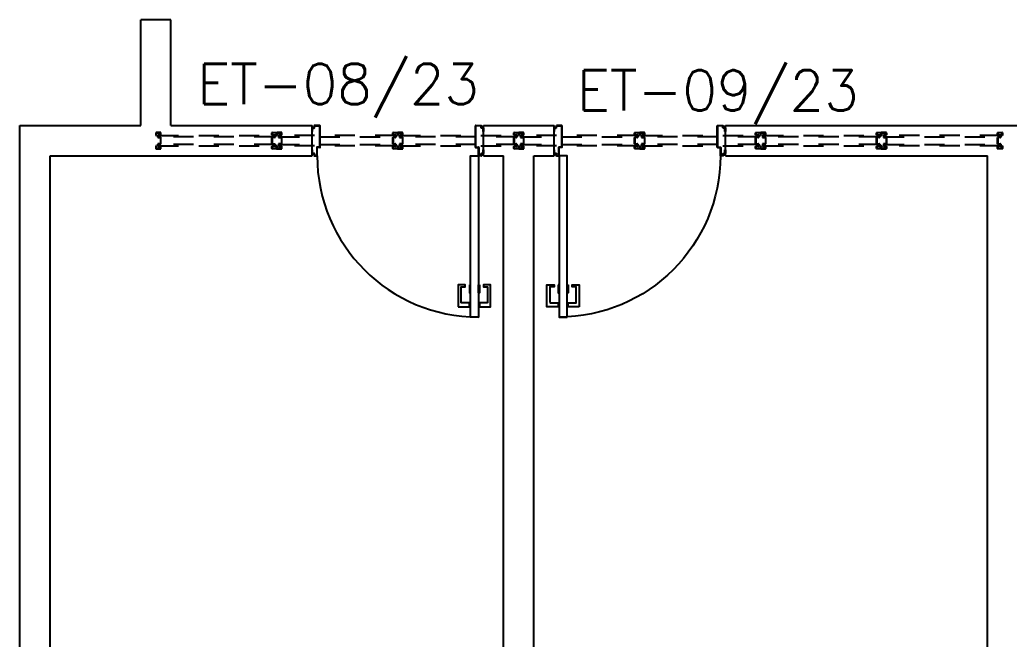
# Model space of a CAD drawing. Header units: millimetres. Extents: x 2686 to 2939, y 1294 to 1441.
# Drawn here: x 2891.421 to 2896.329, y 1351.576 to 1354.65 of the extents above; entities that cross this region are included whole.
import ezdxf

# ---------------------------------------------------------------- set-up
doc = ezdxf.new("R2010")
doc.units = ezdxf.units.MM
doc.linetypes.add('HIDDEN', pattern=[0.375, 0.25, -0.125])
for name, color, linetype in [('AR-ALV', 2, 'Continuous'), ('AR-ESQ', 1, 'Continuous'), ('AR-PORTA', 1, 'Continuous'), ('DT-ESQ-PROJ', 1, 'HIDDEN'), ('DT-TXTMOD', 1, 'Continuous'), ('ENDEREÇO', 2, 'Continuous'), ('maçaneta', 1, 'Continuous'), ('mov', 1, 'Continuous'), ('PM-PERFIL U-C', 2, 'Continuous'), ('pm1', 2, 'Continuous')]:
    doc.layers.add(name, color=color, linetype=linetype)
doc.styles.add('S10', font='simplex.shx', dxfattribs={"height": 0.1})
doc.styles.add('UNB1-100', font='simplex.shx', dxfattribs={"height": 0.2})

# ---------------------------------------------------------------- blocks, each defined once
blk = doc.blocks.new('EF136-P')
at = {"layer": 'DT-ESQ-PROJ', "ltscale": 0.1}
for points in [[(0.025, -0.1035), (0.025, -0.1135, -0.414214), (0.0235, -0.115), (0.0015, -0.115, -0.414214), (0, -0.1135), (0, -0.1), (0.0015, -0.1), (0.0015, -0.113, 0.414214), (0.002, -0.1135), (0.023, -0.1135, 0.414214), (0.0235, -0.113), (0.0235, -0.1035), (0.0105, -0.1035, -0.414214), (0.009, -0.102), (0.009, -0.092, -0.414214), (0.0105, -0.0905), (0.0235, -0.0905), (0.0235, -0.0595), (0.0105, -0.0595, -0.414214), (0.009, -0.058), (0.009, -0.048, -0.414214), (0.0105, -0.0465), (0.0235, -0.0465), (0.0235, -0.037, 0.414214), (0.023, -0.0365), (0.002, -0.0365, 0.414214), (0.0015, -0.037), (0.0015, -0.05), (0, -0.05), (0, -0.0365, -0.414214), (0.0015, -0.035), (0.0235, -0.035, -0.414214), (0.025, -0.0365), (0.025, -0.0465, -0.414214), (0.0235, -0.048), (0.0105, -0.048), (0.0105, -0.058), (0.0235, -0.058), (0.0235, -0.058, -0.414214), (0.025, -0.0595), (0.025, -0.0905, -0.414214), (0.0235, -0.092), (0.0235, -0.092), (0.0105, -0.092), (0.0105, -0.102), (0.0235, -0.102, -0.414214)], [(0.575, -0.1035), (0.575, -0.1135, 0.414214), (0.5765, -0.115), (0.5985, -0.115, 0.414214), (0.6, -0.1135), (0.6, -0.1), (0.5985, -0.1), (0.5985, -0.113, -0.414214), (0.598, -0.1135), (0.577, -0.1135, -0.414214), (0.5765, -0.113), (0.5765, -0.1035), (0.5895, -0.1035, 0.414214), (0.591, -0.102), (0.591, -0.092, 0.414214), (0.5895, -0.0905), (0.5765, -0.0905), (0.5765, -0.0595), (0.5895, -0.0595, 0.414214), (0.591, -0.058), (0.591, -0.048, 0.414214), (0.5895, -0.0465), (0.5765, -0.0465), (0.5765, -0.037, -0.414214), (0.577, -0.0365), (0.598, -0.0365, -0.414214), (0.5985, -0.037), (0.5985, -0.05), (0.6, -0.05), (0.6, -0.0365, 0.414214), (0.5985, -0.035), (0.5765, -0.035, 0.414214), (0.575, -0.0365), (0.575, -0.0465, 0.414214), (0.5765, -0.048), (0.5895, -0.048), (0.5895, -0.058), (0.5765, -0.058), (0.5765, -0.058, 0.414214), (0.575, -0.0595), (0.575, -0.0905, 0.414214), (0.5765, -0.092), (0.5765, -0.092), (0.5895, -0.092), (0.5895, -0.102), (0.5765, -0.102, 0.414214)], [(0.625, -0.1035), (0.625, -0.1135, -0.414214), (0.6235, -0.115), (0.6015, -0.115, -0.414214), (0.6, -0.1135), (0.6, -0.1), (0.6015, -0.1), (0.6015, -0.113, 0.414214), (0.602, -0.1135), (0.623, -0.1135, 0.414214), (0.6235, -0.113), (0.6235, -0.1035), (0.6105, -0.1035, -0.414214), (0.609, -0.102), (0.609, -0.092, -0.414214), (0.6105, -0.0905), (0.6235, -0.0905), (0.6235, -0.0595), (0.6105, -0.0595, -0.414214), (0.609, -0.058), (0.609, -0.048, -0.414214), (0.6105, -0.0465), (0.6235, -0.0465), (0.6235, -0.037, 0.414214), (0.623, -0.0365), (0.602, -0.0365, 0.414214), (0.6015, -0.037), (0.6015, -0.05), (0.6, -0.05), (0.6, -0.0365, -0.414214), (0.6015, -0.035), (0.6235, -0.035, -0.414214), (0.625, -0.0365), (0.625, -0.0465, -0.414214), (0.6235, -0.048), (0.6105, -0.048), (0.6105, -0.058), (0.6235, -0.058), (0.6235, -0.058, -0.414214), (0.625, -0.0595), (0.625, -0.0905, -0.414214), (0.6235, -0.092), (0.6235, -0.092), (0.6105, -0.092), (0.6105, -0.102), (0.6235, -0.102, -0.414214)], [(1.175, -0.1035), (1.175, -0.1135, 0.414214), (1.1765, -0.115), (1.1985, -0.115, 0.414214), (1.2, -0.1135), (1.2, -0.1), (1.1985, -0.1), (1.1985, -0.113, -0.414214), (1.198, -0.1135), (1.177, -0.1135, -0.414214), (1.1765, -0.113), (1.1765, -0.1035), (1.1895, -0.1035, 0.414214), (1.191, -0.102), (1.191, -0.092, 0.414214), (1.1895, -0.0905), (1.1765, -0.0905), (1.1765, -0.0595), (1.1895, -0.0595, 0.414214), (1.191, -0.058), (1.191, -0.048, 0.414214), (1.1895, -0.0465), (1.1765, -0.0465), (1.1765, -0.037, -0.414214), (1.177, -0.0365), (1.198, -0.0365, -0.414214), (1.1985, -0.037), (1.1985, -0.05), (1.2, -0.05), (1.2, -0.0365, 0.414214), (1.1985, -0.035), (1.1765, -0.035, 0.414214), (1.175, -0.0365), (1.175, -0.0465, 0.414214), (1.1765, -0.048), (1.1895, -0.048), (1.1895, -0.058), (1.1765, -0.058), (1.1765, -0.058, 0.414214), (1.175, -0.0595), (1.175, -0.0905, 0.414214), (1.1765, -0.092), (1.1765, -0.092), (1.1895, -0.092), (1.1895, -0.102), (1.1765, -0.102, 0.414214)], [(1.225, -0.1035), (1.225, -0.1135, -0.414214), (1.2235, -0.115), (1.2015, -0.115, -0.414214), (1.2, -0.1135), (1.2, -0.1), (1.2015, -0.1), (1.2015, -0.113, 0.414214), (1.202, -0.1135), (1.223, -0.1135, 0.414214), (1.2235, -0.113), (1.2235, -0.1035), (1.2105, -0.1035, -0.414214), (1.209, -0.102), (1.209, -0.092, -0.414214), (1.2105, -0.0905), (1.2235, -0.0905), (1.2235, -0.0595), (1.2105, -0.0595, -0.414214), (1.209, -0.058), (1.209, -0.048, -0.414214), (1.2105, -0.0465), (1.2235, -0.0465), (1.2235, -0.037, 0.414214), (1.223, -0.0365), (1.202, -0.0365, 0.414214), (1.2015, -0.037), (1.2015, -0.05), (1.2, -0.05), (1.2, -0.0365, -0.414214), (1.2015, -0.035), (1.2235, -0.035, -0.414214), (1.225, -0.0365), (1.225, -0.0465, -0.414214), (1.2235, -0.048), (1.2105, -0.048), (1.2105, -0.058), (1.2235, -0.058), (1.2235, -0.058, -0.414214), (1.225, -0.0595), (1.225, -0.0905, -0.414214), (1.2235, -0.092), (1.2235, -0.092), (1.2105, -0.092), (1.2105, -0.102), (1.2235, -0.102, -0.414214)], [(1.775, -0.1035), (1.775, -0.1135, 0.414214), (1.7765, -0.115), (1.7985, -0.115, 0.414214), (1.8, -0.1135), (1.8, -0.1), (1.7985, -0.1), (1.7985, -0.113, -0.414214), (1.798, -0.1135), (1.777, -0.1135, -0.414214), (1.7765, -0.113), (1.7765, -0.1035), (1.7895, -0.1035, 0.414214), (1.791, -0.102), (1.791, -0.092, 0.414214), (1.7895, -0.0905), (1.7765, -0.0905), (1.7765, -0.0595), (1.7895, -0.0595, 0.414214), (1.791, -0.058), (1.791, -0.048, 0.414214), (1.7895, -0.0465), (1.7765, -0.0465), (1.7765, -0.037, -0.414214), (1.777, -0.0365), (1.798, -0.0365, -0.414214), (1.7985, -0.037), (1.7985, -0.05), (1.8, -0.05), (1.8, -0.0365, 0.414214), (1.7985, -0.035), (1.7765, -0.035, 0.414214), (1.775, -0.0365), (1.775, -0.0465, 0.414214), (1.7765, -0.048), (1.7895, -0.048), (1.7895, -0.058), (1.7765, -0.058), (1.7765, -0.058, 0.414214), (1.775, -0.0595), (1.775, -0.0905, 0.414214), (1.7765, -0.092), (1.7765, -0.092), (1.7895, -0.092), (1.7895, -0.102), (1.7765, -0.102, 0.414214)], [(1.825, -0.1035), (1.825, -0.1135, -0.414214), (1.8235, -0.115), (1.8015, -0.115, -0.414214), (1.8, -0.1135), (1.8, -0.1), (1.8015, -0.1), (1.8015, -0.113, 0.414214), (1.802, -0.1135), (1.823, -0.1135, 0.414214), (1.8235, -0.113), (1.8235, -0.1035), (1.8105, -0.1035, -0.414214), (1.809, -0.102), (1.809, -0.092, -0.414214), (1.8105, -0.0905), (1.8235, -0.0905), (1.8235, -0.0595), (1.8105, -0.0595, -0.414214), (1.809, -0.058), (1.809, -0.048, -0.414214), (1.8105, -0.0465), (1.8235, -0.0465), (1.8235, -0.037, 0.414214), (1.823, -0.0365), (1.802, -0.0365, 0.414214), (1.8015, -0.037), (1.8015, -0.05), (1.8, -0.05), (1.8, -0.0365, -0.414214), (1.8015, -0.035), (1.8235, -0.035, -0.414214), (1.825, -0.0365), (1.825, -0.0465, -0.414214), (1.8235, -0.048), (1.8105, -0.048), (1.8105, -0.058), (1.8235, -0.058), (1.8235, -0.058, -0.414214), (1.825, -0.0595), (1.825, -0.0905, -0.414214), (1.8235, -0.092), (1.8235, -0.092), (1.8105, -0.092), (1.8105, -0.102), (1.8235, -0.102, -0.414214)], [(2.375, -0.1035), (2.375, -0.1135, 0.414214), (2.3765, -0.115), (2.3985, -0.115, 0.414214), (2.4, -0.1135), (2.4, -0.1), (2.3985, -0.1), (2.3985, -0.113, -0.414214), (2.398, -0.1135), (2.377, -0.1135, -0.414214), (2.3765, -0.113), (2.3765, -0.1035), (2.3895, -0.1035, 0.414214), (2.391, -0.102), (2.391, -0.092, 0.414214), (2.3895, -0.0905), (2.3765, -0.0905), (2.3765, -0.0595), (2.3895, -0.0595, 0.414214), (2.391, -0.058), (2.391, -0.048, 0.414214), (2.3895, -0.0465), (2.3765, -0.0465), (2.3765, -0.037, -0.414214), (2.377, -0.0365), (2.398, -0.0365, -0.414214), (2.3985, -0.037), (2.3985, -0.05), (2.4, -0.05), (2.4, -0.0365, 0.414214), (2.3985, -0.035), (2.3765, -0.035, 0.414214), (2.375, -0.0365), (2.375, -0.0465, 0.414214), (2.3765, -0.048), (2.3895, -0.048), (2.3895, -0.058), (2.3765, -0.058), (2.3765, -0.058, 0.414214), (2.375, -0.0595), (2.375, -0.0905, 0.414214), (2.3765, -0.092), (2.3765, -0.092), (2.3895, -0.092), (2.3895, -0.102), (2.3765, -0.102, 0.414214)], [(2.425, -0.1035), (2.425, -0.1135, -0.414214), (2.4235, -0.115), (2.4015, -0.115, -0.414214), (2.4, -0.1135), (2.4, -0.1), (2.4015, -0.1), (2.4015, -0.113, 0.414214), (2.402, -0.1135), (2.423, -0.1135, 0.414214), (2.4235, -0.113), (2.4235, -0.1035), (2.4105, -0.1035, -0.414214), (2.409, -0.102), (2.409, -0.092, -0.414214), (2.4105, -0.0905), (2.4235, -0.0905), (2.4235, -0.0595), (2.4105, -0.0595, -0.414214), (2.409, -0.058), (2.409, -0.048, -0.414214), (2.4105, -0.0465), (2.4235, -0.0465), (2.4235, -0.037, 0.414214), (2.423, -0.0365), (2.402, -0.0365, 0.414214), (2.4015, -0.037), (2.4015, -0.05), (2.4, -0.05), (2.4, -0.0365, -0.414214), (2.4015, -0.035), (2.4235, -0.035, -0.414214), (2.425, -0.0365), (2.425, -0.0465, -0.414214), (2.4235, -0.048), (2.4105, -0.048), (2.4105, -0.058), (2.4235, -0.058), (2.4235, -0.058, -0.414214), (2.425, -0.0595), (2.425, -0.0905, -0.414214), (2.4235, -0.092), (2.4235, -0.092), (2.4105, -0.092), (2.4105, -0.102), (2.4235, -0.102, -0.414214)], [(2.975, -0.1035), (2.975, -0.1135, 0.414214), (2.9765, -0.115), (2.9985, -0.115, 0.414214), (3, -0.1135), (3, -0.1), (2.9985, -0.1), (2.9985, -0.113, -0.414214), (2.998, -0.1135), (2.977, -0.1135, -0.414214), (2.9765, -0.113), (2.9765, -0.1035), (2.9895, -0.1035, 0.414214), (2.991, -0.102), (2.991, -0.092, 0.414214), (2.9895, -0.0905), (2.9765, -0.0905), (2.9765, -0.0595), (2.9895, -0.0595, 0.414214), (2.991, -0.058), (2.991, -0.048, 0.414214), (2.9895, -0.0465), (2.9765, -0.0465), (2.9765, -0.037, -0.414214), (2.977, -0.0365), (2.998, -0.0365, -0.414214), (2.9985, -0.037), (2.9985, -0.05), (3, -0.05), (3, -0.0365, 0.414214), (2.9985, -0.035), (2.9765, -0.035, 0.414214), (2.975, -0.0365), (2.975, -0.0465, 0.414214), (2.9765, -0.048), (2.9895, -0.048), (2.9895, -0.058), (2.9765, -0.058), (2.9765, -0.058, 0.414214), (2.975, -0.0595), (2.975, -0.0905, 0.414214), (2.9765, -0.092), (2.9765, -0.092), (2.9895, -0.092), (2.9895, -0.102), (2.9765, -0.102, 0.414214)], [(3.025, -0.1035), (3.025, -0.1135, -0.414214), (3.0235, -0.115), (3.0015, -0.115, -0.414214), (3, -0.1135), (3, -0.1), (3.0015, -0.1), (3.0015, -0.113, 0.414214), (3.002, -0.1135), (3.023, -0.1135, 0.414214), (3.0235, -0.113), (3.0235, -0.1035), (3.0105, -0.1035, -0.414214), (3.009, -0.102), (3.009, -0.092, -0.414214), (3.0105, -0.0905), (3.0235, -0.0905), (3.0235, -0.0595), (3.0105, -0.0595, -0.414214), (3.009, -0.058), (3.009, -0.048, -0.414214), (3.0105, -0.0465), (3.0235, -0.0465), (3.0235, -0.037, 0.414214), (3.023, -0.0365), (3.002, -0.0365, 0.414214), (3.0015, -0.037), (3.0015, -0.05), (3, -0.05), (3, -0.0365, -0.414214), (3.0015, -0.035), (3.0235, -0.035, -0.414214), (3.025, -0.0365), (3.025, -0.0465, -0.414214), (3.0235, -0.048), (3.0105, -0.048), (3.0105, -0.058), (3.0235, -0.058), (3.0235, -0.058, -0.414214), (3.025, -0.0595), (3.025, -0.0905, -0.414214), (3.0235, -0.092), (3.0235, -0.092), (3.0105, -0.092), (3.0105, -0.102), (3.0235, -0.102, -0.414214)], [(3.575, -0.1035), (3.575, -0.1135, 0.414214), (3.5765, -0.115), (3.5985, -0.115, 0.414214), (3.6, -0.1135), (3.6, -0.1), (3.5985, -0.1), (3.5985, -0.113, -0.414214), (3.598, -0.1135), (3.577, -0.1135, -0.414214), (3.5765, -0.113), (3.5765, -0.1035), (3.5895, -0.1035, 0.414214), (3.591, -0.102), (3.591, -0.092, 0.414214), (3.5895, -0.0905), (3.5765, -0.0905), (3.5765, -0.0595), (3.5895, -0.0595, 0.414214), (3.591, -0.058), (3.591, -0.048, 0.414214), (3.5895, -0.0465), (3.5765, -0.0465), (3.5765, -0.037, -0.414214), (3.577, -0.0365), (3.598, -0.0365, -0.414214), (3.5985, -0.037), (3.5985, -0.05), (3.6, -0.05), (3.6, -0.0365, 0.414214), (3.5985, -0.035), (3.5765, -0.035, 0.414214), (3.575, -0.0365), (3.575, -0.0465, 0.414214), (3.5765, -0.048), (3.5895, -0.048), (3.5895, -0.058), (3.5765, -0.058), (3.5765, -0.058, 0.414214), (3.575, -0.0595), (3.575, -0.0905, 0.414214), (3.5765, -0.092), (3.5765, -0.092), (3.5895, -0.092), (3.5895, -0.102), (3.5765, -0.102, 0.414214)], [(3.625, -0.1035), (3.625, -0.1135, -0.414214), (3.6235, -0.115), (3.6015, -0.115, -0.414214), (3.6, -0.1135), (3.6, -0.1), (3.6015, -0.1), (3.6015, -0.113, 0.414214), (3.602, -0.1135), (3.623, -0.1135, 0.414214), (3.6235, -0.113), (3.6235, -0.1035), (3.6105, -0.1035, -0.414214), (3.609, -0.102), (3.609, -0.092, -0.414214), (3.6105, -0.0905), (3.6235, -0.0905), (3.6235, -0.0595), (3.6105, -0.0595, -0.414214), (3.609, -0.058), (3.609, -0.048, -0.414214), (3.6105, -0.0465), (3.6235, -0.0465), (3.6235, -0.037, 0.414214), (3.623, -0.0365), (3.602, -0.0365, 0.414214), (3.6015, -0.037), (3.6015, -0.05), (3.6, -0.05), (3.6, -0.0365, -0.414214), (3.6015, -0.035), (3.6235, -0.035, -0.414214), (3.625, -0.0365), (3.625, -0.0465, -0.414214), (3.6235, -0.048), (3.6105, -0.048), (3.6105, -0.058), (3.6235, -0.058), (3.6235, -0.058, -0.414214), (3.625, -0.0595), (3.625, -0.0905, -0.414214), (3.6235, -0.092), (3.6235, -0.092), (3.6105, -0.092), (3.6105, -0.102), (3.6235, -0.102, -0.414214)], [(4.175, -0.1035), (4.175, -0.1135, 0.414214), (4.1765, -0.115), (4.1985, -0.115, 0.414214), (4.2, -0.1135), (4.2, -0.1), (4.1985, -0.1), (4.1985, -0.113, -0.414214), (4.198, -0.1135), (4.177, -0.1135, -0.414214), (4.1765, -0.113), (4.1765, -0.1035), (4.1895, -0.1035, 0.414214), (4.191, -0.102), (4.191, -0.092, 0.414214), (4.1895, -0.0905), (4.1765, -0.0905), (4.1765, -0.0595), (4.1895, -0.0595, 0.414214), (4.191, -0.058), (4.191, -0.048, 0.414214), (4.1895, -0.0465), (4.1765, -0.0465), (4.1765, -0.037, -0.414214), (4.177, -0.0365), (4.198, -0.0365, -0.414214), (4.1985, -0.037), (4.1985, -0.05), (4.2, -0.05), (4.2, -0.0365, 0.414214), (4.1985, -0.035), (4.1765, -0.035, 0.414214), (4.175, -0.0365), (4.175, -0.0465, 0.414214), (4.1765, -0.048), (4.1895, -0.048), (4.1895, -0.058), (4.1765, -0.058), (4.1765, -0.058, 0.414214), (4.175, -0.0595), (4.175, -0.0905, 0.414214), (4.1765, -0.092), (4.1765, -0.092), (4.1895, -0.092), (4.1895, -0.102), (4.1765, -0.102, 0.414214)]]:
    blk.add_lwpolyline(points, format="xyb", close=True, dxfattribs=at)
for points in [[(0.0125, -0.056), (0.0125, -0.05), (0.5875, -0.05), (0.5875, -0.056)], [(0.0125, -0.094), (0.0125, -0.1), (0.5875, -0.1), (0.5875, -0.094)], [(1.1875, -0.056), (1.1875, -0.05), (0.6125, -0.05), (0.6125, -0.056)], [(1.1875, -0.094), (1.1875, -0.1), (0.6125, -0.1), (0.6125, -0.094)], [(1.7875, -0.056), (1.7875, -0.05), (1.2125, -0.05), (1.2125, -0.056)], [(1.7875, -0.094), (1.7875, -0.1), (1.2125, -0.1), (1.2125, -0.094)], [(1.8125, -0.056), (1.8125, -0.05), (2.3875, -0.05), (2.3875, -0.056)], [(1.8125, -0.094), (1.8125, -0.1), (2.3875, -0.1), (2.3875, -0.094)], [(2.9875, -0.056), (2.9875, -0.05), (2.4125, -0.05), (2.4125, -0.056)], [(2.9875, -0.094), (2.9875, -0.1), (2.4125, -0.1), (2.4125, -0.094)], [(3.0125, -0.056), (3.0125, -0.05), (3.5875, -0.05), (3.5875, -0.056)], [(3.0125, -0.094), (3.0125, -0.1), (3.5875, -0.1), (3.5875, -0.094)], [(4.1875, -0.056), (4.1875, -0.05), (3.6125, -0.05), (3.6125, -0.056)], [(4.1875, -0.094), (4.1875, -0.1), (3.6125, -0.1), (3.6125, -0.094)]]:
    blk.add_lwpolyline(points, close=True, dxfattribs=at)
at = {"layer": 'DT-TXTMOD', "ltscale": 0.1, "style": 'S10', "flags": 3}
for tag, p in [('M19A', (0.0235, -0.255)), ('M21A', (0.827, -0.255)), ('M23A', (1.6306, -0.255)), ('M26A', (2.4341, -0.255))]:
    blk.add_attdef(tag, p, '', height=0.1, dxfattribs=at)
blk = doc.blocks.new('PM3C')
at = {"layer": 'maçaneta'}
for points in [[(0.02, 0.9), (-0.035, 0.9), (-0.035, 0.79), (0, 0.79), (0, 0.8), (-0.02, 0.8), (-0.02, 0.8785, -0.414214), (-0.0185, 0.88), (0.02, 0.88)], [(0.125, 0.9), (0.07, 0.9), (0.07, 0.88), (0.1085, 0.88, -0.414214), (0.11, 0.8785), (0.11, 0.8), (0.09, 0.8), (0.09, 0.79), (0.125, 0.79)]]:
    blk.add_lwpolyline(points, format="xyb", close=True, dxfattribs=at)
for points in [[(0.02, 0.79), (0.02, 0.83), (0.025, 0.83), (0.025, 0.79)], [(0.07, 0.79), (0.07, 0.83), (0.065, 0.83), (0.065, 0.79)]]:
    blk.add_lwpolyline(points, close=True, dxfattribs=at)
at = {"layer": 'mov'}
blk.add_arc((0.025, 0.15), 0.8, 0, 90, dxfattribs=at)
at = {"layer": 'PM-PERFIL U-C'}
for p, q in [((0.01, 0.14), (0.01, 0.1485)), ((0.0115, 0.15), (0.0235, 0.15)), ((0.012, 0.148), (0.012, 0.1395)), ((0.023, 0.148), (0.012, 0.148)), ((0.023, 0.1085), (0.023, 0.148)), ((0.025, 0.1485), (0.025, 0.109)), ((0.825, 0.1485), (0.825, 0.109)), ((0.8385, 0.15), (0.8265, 0.15)), ((0.827, 0.148), (0.838, 0.148)), ((0.827, 0.1085), (0.827, 0.148)), ((0.838, 0.148), (0.838, 0.1395)), ((0.84, 0.14), (0.84, 0.1485)), ((0, 0.12), (0, 0.1385)), ((0.002, 0.12), (0, 0.12)), ((0.0015, 0.14), (0.01, 0.14)), ((0.002, 0.138), (0.002, 0.12)), ((0.0105, 0.138), (0.002, 0.138)), ((0.038, 0.107), (0.0245, 0.107)), ((0.0385, 0.109), (0.025, 0.109)), ((0.038, 0.107), (0.038, 0.002)), ((0.04, 0.1075), (0.04, 0.0015)), ((0.81, 0.1075), (0.81, 0.0015)), ((0.8115, 0.109), (0.825, 0.109)), ((0.812, 0.107), (0.8255, 0.107)), ((0.812, 0.107), (0.812, 0.002)), ((0.8395, 0.138), (0.848, 0.138)), ((0.8485, 0.14), (0.84, 0.14)), ((0.848, 0.138), (0.848, 0.12)), ((0.848, 0.12), (0.85, 0.12)), ((0.85, 0.12), (0.85, 0.1385)), ((0, 0.03), (0.002, 0.03)), ((0, 0.0115), (0, 0.03)), ((0.01, 0.01), (0.0015, 0.01)), ((0.002, 0.03), (0.002, 0.012)), ((0.002, 0.012), (0.0105, 0.012)), ((0.01, 0.0015), (0.01, 0.01)), ((0.0385, 0), (0.0115, 0)), ((0.012, 0.0105), (0.012, 0.002)), ((0.012, 0.002), (0.038, 0.002)), ((0.8115, 0), (0.8385, 0)), ((0.838, 0.002), (0.812, 0.002)), ((0.838, 0.0105), (0.838, 0.002)), ((0.848, 0.012), (0.8395, 0.012)), ((0.84, 0.0015), (0.84, 0.01)), ((0.84, 0.01), (0.8485, 0.01)), ((0.85, 0.03), (0.848, 0.03)), ((0.848, 0.03), (0.848, 0.012)), ((0.85, 0.0115), (0.85, 0.03))]:
    blk.add_line(p, q, dxfattribs=at)
for centre, start, end in [((0.0115, 0.1485), 90, 180), ((0.0235, 0.1485), 360, 90), ((0.8265, 0.1485), 90, 180), ((0.8385, 0.1485), 0, 90), ((0.0015, 0.1385), 90, 180), ((0.0105, 0.1395), 270, 0), ((0.0245, 0.1085), 180, 270), ((0.0385, 0.1075), 0, 90), ((0.8115, 0.1075), 90, 180), ((0.8255, 0.1085), 270, 0), ((0.8395, 0.1395), 180, 270), ((0.8485, 0.1385), 0, 90), ((0.0015, 0.0115), 180, 270), ((0.0115, 0.0015), 180, 270), ((0.0105, 0.0105), 0, 90), ((0.0385, 0.0015), 269.9386, 0), ((0.8115, 0.0015), 180, 270.0614), ((0.8395, 0.0105), 90, 180), ((0.8385, 0.0015), 270, 0), ((0.8485, 0.0115), 270, 0)]:
    blk.add_arc(centre, 0.0015, start, end, dxfattribs=at)
at = {"layer": 'pm1'}
blk.add_lwpolyline([(0.065, 0.95), (0.065, 0.15), (0.025, 0.15), (0.025, 0.95)], close=True, dxfattribs=at)

msp = doc.modelspace()

# ---------------------------------------------------------------- linework, layer by layer
at = {"layer": 'AR-ALV'}
for p, q in [((2892.1707, 1354.6499), (2892.0207, 1354.6499)), ((2892.0207, 1354.1249), (2892.0207, 1354.6499)), ((2892.1707, 1354.1249), (2892.1707, 1354.6499)), ((2891.4207, 1354.1249), (2892.0207, 1354.1249)), ((2891.4207, 1349.3249), (2891.4207, 1354.1249)), ((2892.1707, 1354.1249), (2892.8707, 1354.1249)), ((2892.8707, 1353.9749), (2892.8707, 1354.1249)), ((2893.7207, 1354.1249), (2894.0707, 1354.1249)), ((2893.7207, 1353.9749), (2893.7207, 1354.1249)), ((2894.0707, 1353.9749), (2894.0707, 1354.1249)), ((2894.9207, 1353.9749), (2894.9207, 1354.1249)), ((2894.9207, 1354.1249), (2896.3707, 1354.1249)), ((2891.5707, 1353.9749), (2892.8707, 1353.9749)), ((2891.5707, 1349.3249), (2891.5707, 1353.9749)), ((2893.7207, 1353.9749), (2893.8207, 1353.9749)), ((2893.8207, 1349.3249), (2893.8207, 1353.9749)), ((2893.9707, 1349.3249), (2893.9707, 1353.9749)), ((2893.9707, 1353.9749), (2894.0707, 1353.9749)), ((2894.9207, 1353.9749), (2896.2207, 1353.9749)), ((2896.2207, 1349.3249), (2896.2207, 1353.9749))]:
    msp.add_line(p, q, dxfattribs=at)

# ---------------------------------------------------------------- block references
at = {"layer": 'AR-ESQ', "rotation": 180}
msp.add_blockref('EF136-P', (2896.2957, 1353.9749), dxfattribs=at)
at = {"layer": 'AR-PORTA', "rotation": 180}
msp.add_blockref('PM3C', (2893.7207, 1354.1249), dxfattribs=at)
at = {"layer": 'AR-PORTA', "xscale": -1, "rotation": 180}
msp.add_blockref('PM3C', (2894.0707, 1354.1249), dxfattribs=at)

# ---------------------------------------------------------------- texts
at = {"layer": 'ENDEREÇO', "style": 'UNB1-100'}
for s, p in [('ET-08/23', (2892.3012, 1354.2316)), ('ET-09/23', (2894.185, 1354.1992))]:
    msp.add_text(s, height=0.2, dxfattribs=at).set_placement(p)

doc.saveas('drawing.dxf')
